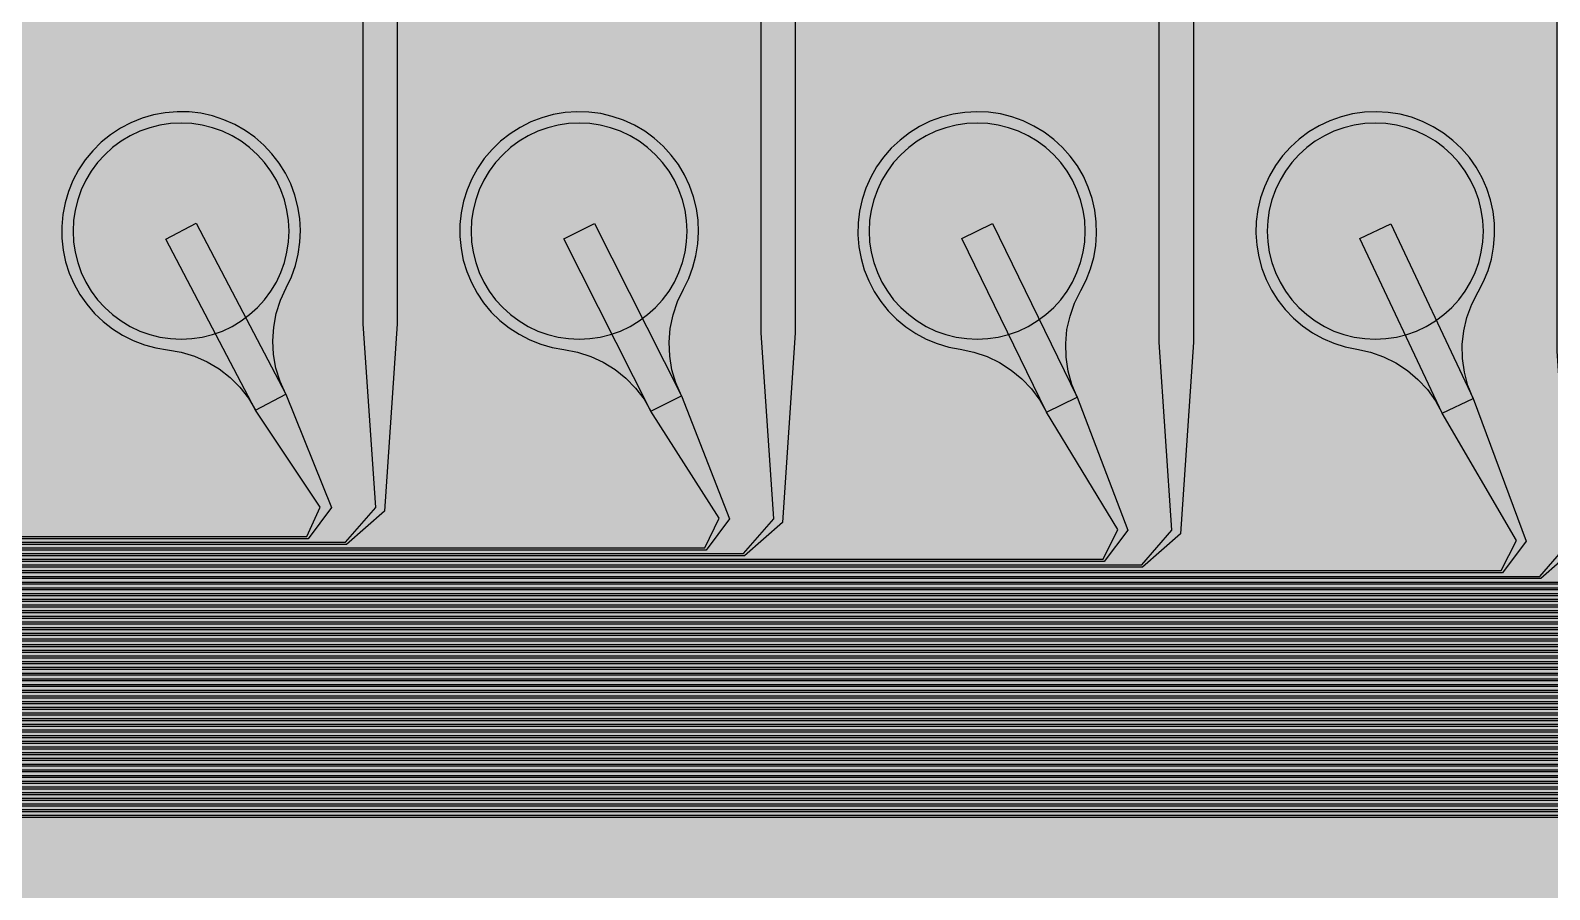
# Model space of a CAD drawing. Header units: metres. Extents: x -7240 to 10960, y -29667 to 1823.
# Drawn here: x 5865 to 7201, y -22471 to -21716 of the extents above; entities that cross this region are included whole.
import ezdxf

# ---------------------------------------------------------------- set-up
doc = ezdxf.new("R2010")
doc.units = ezdxf.units.M
for name, color, linetype in [('Metal1', 4, 'CONTINUOUS'), ('Polyimide', 7, 'CONTINUOUS'), ('Polyimide_Negative', 5, 'CONTINUOUS')]:
    doc.layers.add(name, color=color, linetype=linetype)

msp = doc.modelspace()

# ---------------------------------------------------------------- hatches: boundary and pattern name
at = {"layer": 'Polyimide'}
msp.add_hatch(color=7, dxfattribs=at).paths.add_polyline_path([(4088.5, -11806.9), (4098.7, -11851.2), (4115.6, -11893.5), (4138.6, -11932.7), (4167.4, -11968), (4201.1, -11998.5), (4239, -12023.6), (4280.3, -12042.7), (4349.2, -12073.7), (4413.2, -12113.8), (4471.3, -12162), (4522.3, -12217.7), (4565.4, -12279.7), (4599.7, -12346.9), (4624.7, -12418.2), (4639.9, -12492.2), (4645, -12567.5), (4639.9, -12642.8), (4624.7, -12716.8), (4599.7, -12788.1), (4565.4, -12855.3), (4522.3, -12917.3), (4471.3, -12973), (4413.2, -13021.2), (4349.2, -13061.3), (4280.3, -13092.3), (4239, -13111.4), (4201.1, -13136.5), (4167.4, -13167), (4138.6, -13202.3), (4115.6, -13241.5), (4098.7, -13283.8), (4088.5, -13328.1), (4085, -13373.5), (4085, -13567.5), (4099.4, -13861.6), (4142.6, -14152.8), (4214.2, -14438.4), (4313.4, -14715.5), (4439.2, -14981.7), (4590.6, -15234.2), (4766, -15470.7), (4963.7, -15688.8), (5181.8, -15886.5), (5418.3, -16061.9), (5670.8, -16213.3), (5936.9, -16339.1), (6214.1, -16438.3), (6499.7, -16509.9), (6790.9, -16553.1), (7085, -16567.5), (9960.4, -16567.5), (10038.8, -16571.4), (10116.4, -16582.9), (10192.6, -16601.9), (10266.5, -16628.4), (10337.5, -16662), (10404.8, -16702.3), (10467.9, -16749.1), (10526.1, -16801.8), (10578.8, -16860), (10625.6, -16923), (10665.9, -16990.4), (10699.5, -17061.4), (10725.9, -17135.3), (10745, -17211.4), (10756.5, -17289.1), (10760.4, -17367.5), (10760.4, -21957.3), (10721.6, -22012.9), (10686, -22070.6), (10653.6, -22130.1), (10624.5, -22191.4), (10598.9, -22254.2), (10576.8, -22318.2), (10558.3, -22383.5), (10543.4, -22449.6), (10532.2, -22516.5), (10524.7, -22583.8), (10521, -22651.5), (10521, -22719.3), (10524.7, -22787), (10532.2, -22854.4), (10543.4, -22921.2), (10558.3, -22987.4), (10576.8, -23052.6), (10598.9, -23116.7), (10624.5, -23179.5), (10653.6, -23240.7), (10686, -23300.3), (10721.6, -23357.9), (10760.4, -23413.5), (10760.4, -28667.5), (10756.5, -28745.9), (10745, -28823.6), (10725.9, -28899.7), (10699.5, -28973.6), (10665.9, -29044.6), (10625.6, -29112), (10578.8, -29175), (10526.1, -29233.2), (10467.9, -29285.9), (10404.8, -29332.7), (10337.5, -29373), (10266.5, -29406.6), (10192.6, -29433.1), (10116.4, -29452.1), (10038.8, -29463.6), (9960.4, -29467.5), (-6239.6, -29467.5), (-6318, -29463.6), (-6395.7, -29452.1), (-6471.9, -29433.1), (-6545.8, -29406.6), (-6616.7, -29373), (-6684.1, -29332.7), (-6747.1, -29285.9), (-6805.3, -29233.2), (-6858, -29175), (-6904.8, -29112), (-6945.2, -29044.6), (-6978.7, -28973.6), (-7005.2, -28899.7), (-7024.3, -28823.6), (-7035.8, -28745.9), (-7039.6, -28667.5), (-7039.6, -23426.3), (-6999.4, -23370.1), (-6962.3, -23311.6), (-6928.7, -23251.2), (-6898.5, -23189), (-6871.8, -23125.1), (-6848.8, -23059.9), (-6829.5, -22993.4), (-6814, -22926), (-6802.4, -22857.8), (-6794.6, -22789.1), (-6790.7, -22720), (-6790.7, -22650.8), (-6794.6, -22581.8), (-6802.4, -22513), (-6814, -22444.8), (-6829.5, -22377.4), (-6848.8, -22311), (-6871.8, -22245.7), (-6898.5, -22181.9), (-6928.7, -22119.7), (-6962.3, -22059.2), (-6999.4, -22000.8), (-7039.6, -21944.5), (-7039.6, -17367.5), (-7035.8, -17289.1), (-7024.3, -17211.4), (-7005.2, -17135.3), (-6978.7, -17061.4), (-6945.2, -16990.4), (-6904.8, -16923), (-6858, -16860), (-6805.3, -16801.8), (-6747.1, -16749.1), (-6684.1, -16702.3), (-6616.7, -16662), (-6545.8, -16628.4), (-6471.9, -16601.9), (-6395.7, -16582.9), (-6318, -16571.4), (-6239.6, -16567.5), (-3334, -16567.5), (-3039.9, -16553.1), (-2748.7, -16509.9), (-2463.1, -16438.3), (-2185.9, -16339.1), (-1919.8, -16213.3), (-1667.3, -16061.9), (-1430.8, -15886.5), (-1212.7, -15688.8), (-1015, -15470.7), (-839.6, -15234.2), (-688.2, -14981.7), (-562.4, -14715.5), (-463.2, -14438.4), (-391.6, -14152.8), (-348.4, -13861.6), (-334, -13567.5), (-334, -13373.5), (-337.5, -13328.1), (-347.7, -13283.8), (-364.6, -13241.5), (-387.6, -13202.3), (-416.4, -13167), (-450.1, -13136.5), (-488, -13111.4), (-529.3, -13092.3), (-529.3, -13092.3), (-598.2, -13061.3), (-662.2, -13021.2), (-720.3, -12973), (-771.3, -12917.3), (-814.4, -12855.3), (-848.7, -12788.1), (-873.7, -12716.8), (-888.9, -12642.8), (-894, -12567.5), (-888.9, -12492.2), (-873.7, -12418.2), (-848.7, -12346.9), (-814.4, -12279.7), (-771.3, -12217.7), (-720.3, -12162), (-662.2, -12113.8), (-598.2, -12073.7), (-529.3, -12042.7), (-488, -12023.6), (-450.1, -11998.5), (-416.4, -11968), (-387.6, -11932.7), (-364.6, -11893.5), (-347.7, -11851.2), (-337.5, -11806.9), (-334, -11761.5), (-334, -11074.3), (-337.5, -11028.9), (-347.7, -10984.6), (-364.6, -10942.4), (-387.6, -10903.1), (-416.4, -10867.8), (-450.1, -10837.3), (-488, -10812.2), (-529.3, -10793.2), (-529.3, -10793.2), (-598.2, -10762.1), (-662.2, -10722.1), (-720.3, -10673.8), (-771.3, -10618.1), (-814.4, -10556.1), (-848.7, -10488.9), (-873.7, -10417.6), (-888.9, -10343.7), (-894, -10268.3), (-888.9, -10193), (-873.7, -10119), (-848.7, -10047.8), (-814.4, -9980.5), (-771.3, -9918.5), (-720.3, -9862.9), (-662.2, -9814.6), (-598.2, -9774.6), (-529.3, -9743.5), (-488, -9724.5), (-450.1, -9699.4), (-416.4, -9668.8), (-387.6, -9633.5), (-364.6, -9594.3), (-347.7, -9552), (-337.5, -9507.7), (-334, -9462.4), (-334, -8775.1), (-337.5, -8729.8), (-347.7, -8685.5), (-364.6, -8643.2), (-387.6, -8604), (-416.4, -8568.7), (-450.1, -8538.1), (-488, -8513), (-529.3, -8494), (-529.3, -8494), (-598.2, -8462.9), (-662.2, -8422.9), (-720.3, -8374.6), (-771.3, -8319), (-814.4, -8257), (-848.7, -8189.7), (-873.7, -8118.5), (-888.9, -8044.5), (-894, -7969.2), (-888.9, -7893.8), (-873.7, -7819.9), (-848.7, -7748.6), (-814.4, -7681.4), (-771.3, -7619.4), (-720.3, -7563.7), (-662.2, -7515.4), (-598.2, -7475.4), (-529.3, -7444.3), (-529.3, -7444.3), (-488, -7425.3), (-450.1, -7400.2), (-416.4, -7369.7), (-387.6, -7334.4), (-364.6, -7295.1), (-347.7, -7252.9), (-337.5, -7208.6), (-334, -7163.2), (-334, -6476), (-337.5, -6430.6), (-347.7, -6386.3), (-364.6, -6344), (-387.6, -6304.8), (-416.4, -6269.5), (-450.1, -6239), (-488, -6213.9), (-529.3, -6194.8), (-529.3, -6194.8), (-598.2, -6163.8), (-662.2, -6123.7), (-720.3, -6075.5), (-771.3, -6019.8), (-814.4, -5957.8), (-848.7, -5890.6), (-873.7, -5819.3), (-888.9, -5745.3), (-894, -5670), (-888.9, -5594.7), (-873.7, -5520.7), (-848.7, -5449.4), (-814.4, -5382.2), (-771.3, -5320.2), (-720.3, -5264.5), (-662.2, -5216.3), (-598.2, -5176.2), (-529.3, -5145.2), (-529.3, -5145.2), (-488, -5126.1), (-450.1, -5101), (-416.4, -5070.5), (-387.6, -5035.2), (-364.6, -4996), (-347.7, -4953.7), (-337.5, -4909.4), (-334, -4864), (-334, 380), (-334, 1522.5), (-289, 1522.5), (-288.8, 1515.6), (-288.1, 1508.8), (-287, 1502), (-285.4, 1495.3), (-283.4, 1488.7), (-281, 1482.3), (-278.2, 1476.1), (-274.9, 1470), (-271.3, 1464.2), (-267.3, 1458.6), (-262.9, 1453.3), (-258.2, 1448.3), (-253.2, 1443.6), (-247.9, 1439.2), (-242.3, 1435.2), (-236.5, 1431.6), (-230.4, 1428.3), (-224.2, 1425.5), (-217.8, 1423.1), (-211.2, 1421.1), (-204.5, 1419.5), (-197.7, 1418.4), (-190.9, 1417.7), (-184, 1417.5), (-177.1, 1417.7), (-170.3, 1418.4), (-163.5, 1419.5), (-156.8, 1421.1), (-150.2, 1423.1), (-143.8, 1425.5), (-137.6, 1428.3), (-131.5, 1431.6), (-125.7, 1435.2), (-120.1, 1439.2), (-114.8, 1443.6), (-109.8, 1448.3), (-105.1, 1453.3), (-100.7, 1458.6), (-96.7, 1464.2), (-93.1, 1470), (-89.8, 1476.1), (-87, 1482.3), (-84.6, 1488.7), (-82.6, 1495.3), (-81, 1502), (-79.9, 1508.8), (-79.2, 1515.6), (-79, 1522.5), (1786, 1522.5), (3835, 1522.5), (3835.2, 1529), (3835.9, 1535.6), (3836.9, 1542), (3838.4, 1548.4), (3840.3, 1554.6), (3842.6, 1560.8), (3845.3, 1566.7), (3848.4, 1572.5), (3851.9, 1578.1), (3855.7, 1583.4), (3859.8, 1588.4), (3864.3, 1593.2), (3869.1, 1597.7), (3874.1, 1601.8), (3879.4, 1605.6), (3885, 1609.1), (3890.8, 1612.2), (3896.7, 1614.9), (3902.9, 1617.2), (3909.1, 1619.1), (3915.5, 1620.6), (3921.9, 1621.6), (3928.5, 1622.3), (3935, 1622.5), (3941.5, 1622.3), (3948.1, 1621.6), (3954.5, 1620.6), (3960.9, 1619.1), (3967.1, 1617.2), (3973.3, 1614.9), (3979.2, 1612.2), (3985, 1609.1), (3990.6, 1605.6), (3995.9, 1601.8), (4000.9, 1597.7), (4005.7, 1593.2), (4010.2, 1588.4), (4014.3, 1583.4), (4018.1, 1578.1), (4021.6, 1572.5), (4024.7, 1566.7), (4027.4, 1560.8), (4029.7, 1554.6), (4031.6, 1548.4), (4033.1, 1542), (4034.1, 1535.6), (4034.8, 1529), (4035, 1522.5), (4085, 1522.5), (4085, 380), (4085, 330), (4085, -4864), (4088.5, -4909.4), (4098.7, -4953.7), (4115.6, -4996), (4138.6, -5035.2), (4167.4, -5070.5), (4201.1, -5101), (4239, -5126.1), (4280.3, -5145.2), (4280.3, -5145.2), (4349.2, -5176.2), (4413.2, -5216.3), (4471.3, -5264.5), (4522.3, -5320.2), (4565.4, -5382.2), (4599.7, -5449.4), (4624.7, -5520.7), (4639.9, -5594.7), (4645, -5670), (4639.9, -5745.3), (4624.7, -5819.3), (4599.7, -5890.6), (4565.4, -5957.8), (4522.3, -6019.8), (4471.3, -6075.5), (4413.2, -6123.7), (4349.2, -6163.8), (4280.3, -6194.8), (4239, -6213.9), (4201.1, -6239), (4167.4, -6269.5), (4138.6, -6304.8), (4115.6, -6344), (4098.7, -6386.3), (4088.5, -6430.6), (4085, -6476), (4085, -11761.5), (4088.5, -11806.9)])

# ---------------------------------------------------------------- linework, layer by layer
at = {"layer": 'Metal1'}
for points in [[(2503.9, -18191.7), (2503.9, -22376.6), (2533.3, -22406), (9442.5, -22406), (9471.9, -22376.6), (9471.9, -20917.4), (9442.5, -20888), (9002.5, -20888), (8968.4, -20858.8), (8957.9, -20728), (8957.9, -20042.5), (8987.9, -20042.5), (8987.9, -20728), (8977.3, -20855.2), (9003.3, -20886), (9443.3, -20886), (9473.9, -20916.6), (9473.9, -22377.4), (9443.3, -22408), (2532.5, -22408), (2501.9, -22377.4), (2501.9, -18191.7)], [(2508.9, -18191.7), (2508.9, -22371.6), (2538.3, -22401), (9437.5, -22401), (9466.9, -22371.6), (9466.9, -20922.4), (9437.5, -20893), (8937.2, -20893), (8877.7, -20883.5), (8787.3, -20793.1), (8808.5, -20771.9), (8894.7, -20858.1), (8937.6, -20891), (9438.3, -20891), (9468.9, -20921.6), (9468.9, -22372.4), (9438.3, -22403), (2537.5, -22403), (2506.9, -22372.4), (2506.9, -18191.7)], [(2513.9, -18191.7), (2513.9, -22366.6), (2543.3, -22396), (9432.5, -22396), (9461.9, -22366.6), (9461.9, -20927.4), (9432.5, -20898), (8652.5, -20898), (8618.4, -20868.8), (8607.9, -20736), (8607.9, -20042.5), (8637.9, -20042.5), (8637.9, -20736), (8627.3, -20865.2), (8653.3, -20896), (9433.3, -20896), (9463.9, -20926.6), (9463.9, -22367.4), (9433.3, -22398), (2542.5, -22398), (2511.9, -22367.4), (2511.9, -18191.7)], [(2518.9, -18191.7), (2518.9, -22361.6), (2548.3, -22391), (9427.5, -22391), (9456.9, -22361.6), (9456.9, -20932.4), (9427.5, -20903), (8597.2, -20903), (8537.7, -20893.5), (8437.3, -20793.1), (8458.5, -20771.9), (8554.7, -20868.1), (8597.6, -20901), (9428.3, -20901), (9458.9, -20931.6), (9458.9, -22362.4), (9428.3, -22393), (2547.5, -22393), (2516.9, -22362.4), (2516.9, -18191.7)], [(2523.9, -18191.7), (2523.9, -22356.6), (2553.3, -22386), (9422.5, -22386), (9451.9, -22356.6), (9451.9, -20937.4), (9422.5, -20908), (8302.5, -20908), (8268.5, -20878.8), (8257.9, -20744), (8257.9, -20042.5), (8287.9, -20042.5), (8287.9, -20744), (8277.3, -20875.2), (8303.3, -20906), (9423.3, -20906), (9453.9, -20936.6), (9453.9, -22357.4), (9423.3, -22388), (2552.5, -22388), (2521.9, -22357.4), (2521.9, -18191.7)], [(2528.9, -18191.7), (2528.9, -22351.6), (2558.3, -22381), (9417.5, -22381), (9446.9, -22351.6), (9446.9, -20942.4), (9417.5, -20913), (8257.2, -20913), (8197.7, -20903.5), (8087.3, -20793.1), (8108.5, -20771.9), (8214.7, -20878.1), (8257.6, -20911), (9418.3, -20911), (9448.9, -20941.6), (9448.9, -22352.4), (9418.3, -22383), (2557.5, -22383), (2526.9, -22352.4), (2526.9, -18191.7)], [(2533.9, -18191.7), (2533.9, -22346.6), (2563.3, -22376), (9412.5, -22376), (9441.9, -22346.6), (9441.9, -20947.4), (9412.5, -20918), (7952.5, -20918), (7918.5, -20888.8), (7907.9, -20752), (7907.9, -20042.5), (7937.9, -20042.5), (7937.9, -20752), (7927.2, -20885.2), (7953.3, -20916), (9413.3, -20916), (9443.9, -20946.6), (9443.9, -22347.4), (9413.3, -22378), (2562.5, -22378), (2531.9, -22347.4), (2531.9, -18191.7)], [(2538.9, -18191.7), (2538.9, -22341.6), (2568.3, -22371), (9407.5, -22371), (9436.9, -22341.6), (9436.9, -20952.4), (9407.5, -20923), (7917.2, -20923), (7857.7, -20913.5), (7737.3, -20793.1), (7758.5, -20771.9), (7874.7, -20888.1), (7917.6, -20921), (9408.3, -20921), (9438.9, -20951.6), (9438.9, -22342.4), (9408.3, -22373), (2567.5, -22373), (2536.9, -22342.4), (2536.9, -18191.7)], [(2543.9, -18191.7), (2543.9, -22336.6), (2573.3, -22366), (9402.5, -22366), (9431.9, -22336.6), (9431.9, -20957.4), (9402.5, -20928), (7602.5, -20928), (7568.6, -20898.8), (7557.9, -20760), (7557.9, -20042.5), (7587.9, -20042.5), (7587.9, -20760), (7577.2, -20895.2), (7603.3, -20926), (9403.3, -20926), (9433.9, -20956.6), (9433.9, -22337.4), (9403.3, -22368), (2572.5, -22368), (2541.9, -22337.4), (2541.9, -18191.7)], [(2548.9, -18191.7), (2548.9, -22331.6), (2578.3, -22361), (9397.5, -22361), (9426.9, -22331.6), (9426.9, -20962.4), (9397.5, -20933), (7577.2, -20933), (7519, -20921.4), (7507.3, -20913.1), (7387.3, -20793.1), (7408.5, -20771.9), (7528.5, -20891.9), (7533.3, -20900.1), (7577.6, -20931), (9398.3, -20931), (9428.9, -20961.6), (9428.9, -22332.4), (9398.3, -22363), (2577.5, -22363), (2546.9, -22332.4), (2546.9, -18191.7)], [(2553.9, -18191.7), (2553.9, -22326.6), (2583.3, -22356), (9392.5, -22356), (9421.9, -22326.6), (9421.9, -20967.4), (9392.5, -20938), (7252.5, -20938), (7218.6, -20908.8), (7207.9, -20768), (7207.9, -20042.5), (7237.9, -20042.5), (7237.9, -20768), (7227.1, -20905.2), (7253.3, -20936), (9393.3, -20936), (9423.9, -20966.6), (9423.9, -22327.4), (9393.3, -22358), (2582.5, -22358), (2551.9, -22327.4), (2551.9, -18191.7)], [(2558.9, -18191.7), (2558.9, -22321.6), (2588.3, -22351), (9387.5, -22351), (9416.9, -22321.6), (9416.9, -20972.4), (9387.5, -20943), (7237.2, -20943), (7180.2, -20929.7), (7157.3, -20913.1), (7037.3, -20793.1), (7058.5, -20771.9), (7178.5, -20891.9), (7192.1, -20911.8), (7237.6, -20941), (9388.3, -20941), (9418.9, -20971.6), (9418.9, -22322.4), (9388.3, -22353), (2587.5, -22353), (2556.9, -22322.4), (2556.9, -18191.7)], [(2563.9, -18191.7), (2563.9, -22316.6), (2593.3, -22346), (9382.5, -22346), (9411.9, -22316.6), (9411.9, -20977.4), (9382.5, -20948), (6902.5, -20948), (6868.6, -20918.8), (6857.9, -20776), (6857.9, -20042.5), (6887.9, -20042.5), (6887.9, -20776), (6877.1, -20915.2), (6903.3, -20946), (9383.3, -20946), (9413.9, -20976.6), (9413.9, -22317.4), (9383.3, -22348), (2592.5, -22348), (2561.9, -22317.4), (2561.9, -18191.7)], [(2568.9, -18191.7), (2568.9, -22311.6), (2598.3, -22341), (9377.5, -22341), (9406.9, -22311.6), (9406.9, -20982.4), (9377.5, -20953), (6897.2, -20953), (6841, -20938.5), (6807.3, -20913.1), (6687.3, -20793.1), (6708.5, -20771.9), (6828.5, -20891.9), (6851.3, -20923), (6897.6, -20951), (9378.3, -20951), (9408.9, -20981.6), (9408.9, -22312.4), (9378.3, -22343), (2597.5, -22343), (2566.9, -22312.4), (2566.9, -18191.7)], [(2573.9, -18191.7), (2573.9, -22306.6), (2603.3, -22336), (9372.5, -22336), (9401.9, -22306.6), (9401.9, -20987.4), (9372.5, -20958), (6552.5, -20958), (6518.7, -20928.7), (6507.9, -20784), (6507.9, -20042.5), (6537.9, -20042.5), (6537.9, -20784), (6527.1, -20925.3), (6553.3, -20956), (9373.3, -20956), (9403.9, -20986.6), (9403.9, -22307.4), (9373.3, -22338), (2602.5, -22338), (2571.9, -22307.4), (2571.9, -18191.7)], [(2578.9, -18191.7), (2578.9, -22301.6), (2608.3, -22331), (9367.5, -22331), (9396.9, -22301.6), (9396.9, -20992.4), (9367.5, -20963), (6518.9, -20963), (6464, -20946.5), (6441, -20925.2), (6336.1, -20791.8), (6359.7, -20773.2), (6464.6, -20906.6), (6477.1, -20930.3), (6519.3, -20961), (9368.3, -20961), (9398.9, -20991.6), (9398.9, -22302.4), (9368.3, -22333), (2607.5, -22333), (2576.9, -22302.4), (2576.9, -18191.7)], [(2583.9, -18191.7), (2583.9, -22296.6), (2613.3, -22326), (9362.5, -22326), (9391.9, -22296.6), (9391.9, -20997.4), (9362.5, -20968), (6202.5, -20968), (6168.7, -20938.7), (6157.9, -20792), (6157.9, -20042.5), (6187.9, -20042.5), (6187.9, -20792), (6177, -20935.3), (6203.3, -20966), (9363.3, -20966), (9393.9, -20996.6), (9393.9, -22297.4), (9363.3, -22328), (2612.5, -22328), (2581.9, -22297.4), (2581.9, -18191.7)], [(2588.9, -18191.7), (2588.9, -22291.6), (2618.3, -22321), (9357.5, -22321), (9386.9, -22291.6), (9386.9, -21002.4), (9357.5, -20973), (6168.9, -20973), (6115, -20955.3), (6087.3, -20927.5), (5985.8, -20791.5), (6009.9, -20773.5), (6111.3, -20909.6), (6127.3, -20940.6), (6169.3, -20971), (9358.3, -20971), (9388.9, -21001.6), (9388.9, -22292.4), (9358.3, -22323), (2617.5, -22323), (2586.9, -22292.4), (2586.9, -18191.7)], [(2593.9, -18191.7), (2593.9, -22286.6), (2623.3, -22316), (9352.5, -22316), (9381.9, -22286.6), (9381.9, -21007.4), (9352.5, -20978), (5852.5, -20978), (5818.7, -20948.7), (5807.9, -20800), (5807.9, -20042.5), (5837.9, -20042.5), (5837.9, -20800), (5827, -20945.3), (5853.3, -20976), (9353.3, -20976), (9383.9, -21006.6), (9383.9, -22287.4), (9353.3, -22318), (2622.5, -22318), (2591.9, -22287.4), (2591.9, -18191.7)], [(2598.9, -18191.7), (2598.9, -22281.6), (2628.3, -22311), (9347.5, -22311), (9376.9, -22281.6), (9376.9, -21012.4), (9347.5, -20983), (5818.8, -20983), (5765.9, -20964.2), (5733.7, -20929.7), (5635.6, -20791.2), (5660.1, -20773.8), (5758.2, -20912.4), (5777.6, -20950.8), (5819.3, -20981), (9348.3, -20981), (9378.9, -21011.6), (9378.9, -22282.4), (9348.3, -22313), (2627.5, -22313), (2596.9, -22282.4), (2596.9, -18191.7)], [(2603.9, -18191.7), (2603.9, -22276.6), (2633.3, -22306), (9342.5, -22306), (9371.9, -22276.6), (9371.9, -21017.4), (9342.5, -20988), (5502.5, -20988), (5468.8, -20958.7), (5457.9, -20808), (5457.9, -20042.5), (5487.9, -20042.5), (5487.9, -20808), (5477, -20955.3), (5503.3, -20986), (9343.3, -20986), (9373.9, -21016.6), (9373.9, -22277.4), (9343.3, -22308), (2632.5, -22308), (2601.9, -22277.4), (2601.9, -18191.7)], [(2608.9, -18191.7), (2608.9, -22271.6), (2638.3, -22301), (9337.5, -22301), (9366.9, -22271.6), (9366.9, -21022.4), (9337.5, -20993), (5468.8, -20993), (5416.8, -20973.3), (5380.3, -20931.6), (5285.4, -20790.9), (5310.3, -20774.1), (5405.2, -20914.8), (5427.8, -20961), (5469.3, -20991), (9338.3, -20991), (9368.9, -21021.6), (9368.9, -22272.4), (9338.3, -22303), (2637.5, -22303), (2606.9, -22272.4), (2606.9, -18191.7)], [(2613.9, -18191.7), (2613.9, -22266.6), (2643.3, -22296), (9332.5, -22296), (9361.9, -22266.6), (9361.9, -21027.4), (9332.5, -20998), (5152.5, -20998), (5118.8, -20968.7), (5107.9, -20816), (5107.9, -20042.5), (5137.9, -20042.5), (5137.9, -20816), (5126.9, -20965.3), (5153.3, -20996), (9333.3, -20996), (9363.9, -21026.6), (9363.9, -22267.4), (9333.3, -22298), (2642.5, -22298), (2611.9, -22267.4), (2611.9, -18191.7)], [(2618.9, -18191.7), (2618.9, -22261.6), (2648.3, -22291), (9327.5, -22291), (9356.9, -22261.6), (9356.9, -21032.4), (9327.5, -21003), (5118.8, -21003), (5067.6, -20982.4), (5027.1, -20933.3), (4935.3, -20790.6), (4960.5, -20774.4), (5052.3, -20917.1), (5078.1, -20971.1), (5119.3, -21001), (9328.3, -21001), (9358.9, -21031.6), (9358.9, -22262.4), (9328.3, -22293), (2647.5, -22293), (2616.9, -22262.4), (2616.9, -18191.7)], [(2623.9, -18191.7), (2623.9, -22256.6), (2653.3, -22286), (9322.5, -22286), (9351.9, -22256.6), (9351.9, -21037.4), (9322.5, -21008), (4802.5, -21008), (4768.8, -20978.7), (4757.9, -20824), (4757.9, -20042.5), (4787.9, -20042.5), (4787.9, -20824), (4776.9, -20975.3), (4803.3, -21006), (9323.3, -21006), (9353.9, -21036.6), (9353.9, -22257.4), (9323.3, -22288), (2652.5, -22288), (2621.9, -22257.4), (2621.9, -18191.7)], [(2628.9, -18191.7), (2628.9, -22251.6), (2658.3, -22281), (9317.5, -22281), (9346.9, -22251.6), (9346.9, -21042.4), (9317.5, -21013), (4768.8, -21013), (4718.4, -20991.7), (4674, -20934.9), (4585.1, -20790.4), (4610.7, -20774.6), (4699.6, -20919.2), (4728.4, -20981.2), (4769.3, -21011), (9318.3, -21011), (9348.9, -21041.6), (9348.9, -22252.4), (9318.3, -22283), (2657.5, -22283), (2626.9, -22252.4), (2626.9, -18191.7)], [(2633.9, -18191.7), (2633.9, -22246.6), (2663.3, -22276), (9312.5, -22276), (9341.9, -22246.6), (9341.9, -21047.4), (9312.5, -21018), (4452.5, -21018), (4418.9, -20988.7), (4407.9, -20832), (4407.9, -20042.5), (4437.9, -20042.5), (4437.9, -20832), (4426.9, -20985.3), (4453.3, -21016), (9313.3, -21016), (9343.9, -21046.6), (9343.9, -22247.4), (9313.3, -22278), (2662.5, -22278), (2631.9, -22247.4), (2631.9, -18191.7)], [(2638.9, -18191.7), (2638.9, -22241.6), (2668.3, -22271), (9307.5, -22271), (9336.9, -22241.6), (9336.9, -21052.4), (9307.5, -21023), (4418.8, -21023), (4369.1, -21001), (4321.1, -20936.3), (4235, -20790.1), (4260.8, -20774.9), (4347, -20921.1), (4378.6, -20991.3), (4419.4, -21021), (9308.3, -21021), (9338.9, -21051.6), (9338.9, -22242.4), (9308.3, -22273), (2667.5, -22273), (2636.9, -22242.4), (2636.9, -18191.7)], [(2643.9, -18191.7), (2643.9, -22236.6), (2673.3, -22266), (9302.5, -22266), (9331.9, -22236.6), (9331.9, -21057.4), (9302.5, -21028), (4102.5, -21028), (4068.9, -20998.6), (4057.9, -20840), (4057.9, -20042.5), (4087.9, -20042.5), (4087.9, -20840), (4076.9, -20995.4), (4103.3, -21026), (9303.3, -21026), (9333.9, -21056.6), (9333.9, -22237.4), (9303.3, -22268), (2672.5, -22268), (2641.9, -22237.4), (2641.9, -18191.7)], [(2648.9, -18191.7), (2648.9, -22231.6), (2678.3, -22261), (9297.5, -22261), (9326.9, -22231.6), (9326.9, -21062.4), (9297.5, -21033), (4068.8, -21033), (4019.7, -21010.4), (3968.4, -20937.6), (3884.8, -20789.9), (3910.9, -20775.1), (3994.5, -20922.8), (4028.9, -21001.4), (4069.4, -21031), (9298.3, -21031), (9328.9, -21061.6), (9328.9, -22232.4), (9298.3, -22263), (2677.5, -22263), (2646.9, -22232.4), (2646.9, -18191.7)], [(2653.9, -18191.7), (2653.9, -22226.6), (2683.3, -22256), (9292.5, -22256), (9321.9, -22226.6), (9321.9, -21067.4), (9292.5, -21038), (3752.5, -21038), (3718.9, -21008.6), (3707.9, -20848), (3707.9, -20042.5), (3737.9, -20042.5), (3737.9, -20848), (3726.8, -21005.4), (3753.3, -21036), (9293.3, -21036), (9323.9, -21066.6), (9323.9, -22227.4), (9293.3, -22258), (2682.5, -22258), (2651.9, -22227.4), (2651.9, -18191.7)], [(2658.9, -18191.7), (2658.9, -22221.6), (2688.3, -22251), (9287.5, -22251), (9316.9, -22221.6), (9316.9, -21072.4), (9287.5, -21043), (3718.8, -21043), (3670.3, -21019.9), (3615.8, -20938.7), (3534.7, -20789.7), (3561.1, -20775.3), (3642.2, -20924.4), (3679.2, -21011.4), (3719.4, -21041), (9288.3, -21041), (9318.9, -21071.6), (9318.9, -22222.4), (9288.3, -22253), (2687.5, -22253), (2656.9, -22222.4), (2656.9, -18191.7)], [(2663.9, -18191.7), (2663.9, -22216.6), (2693.3, -22246), (8942.5, -22246), (8969.2, -22215.5), (8957.9, -22038), (8957.9, -21152.5), (8987.9, -21152.5), (8987.9, -22038), (8976.6, -22218.5), (8943.3, -22248), (2692.5, -22248), (2661.9, -22217.4), (2661.9, -18191.7)], [(2668.9, -18191.7), (2668.9, -22211.6), (2698.3, -22241), (8908.6, -22241), (8923.9, -22213.8), (8855.2, -22074.5), (8784, -21898.1), (8811.8, -21886.9), (8883.1, -22063.3), (8931.8, -22214.6), (8909.6, -22243), (2697.5, -22243), (2666.9, -22212.4), (2666.9, -18191.7)], [(2673.9, -18191.7), (2673.9, -22206.6), (2703.3, -22236), (8592.5, -22236), (8619.2, -22205.5), (8607.9, -22030), (8607.9, -21152.5), (8637.9, -21152.5), (8637.9, -22030), (8626.6, -22208.5), (8593.3, -22238), (2702.5, -22238), (2671.9, -22207.4), (2671.9, -18191.7)], [(2678.9, -18191.7), (2678.9, -22201.6), (2708.3, -22231), (8558.6, -22231), (8573.6, -22203.9), (8505.3, -22069.5), (8434, -21898.3), (8461.7, -21886.7), (8533, -22058), (8581.5, -22204.7), (8559.6, -22233), (2707.5, -22233), (2676.9, -22202.4), (2676.9, -18191.7)], [(2683.9, -18191.7), (2683.9, -22196.6), (2713.3, -22226), (8242.5, -22226), (8269.1, -22195.5), (8257.9, -22022), (8257.9, -21152.5), (8287.9, -21152.5), (8287.9, -22022), (8276.6, -22198.5), (8243.3, -22228), (2712.5, -22228), (2681.9, -22197.4), (2681.9, -18191.7)], [(2688.9, -18191.7), (2688.9, -22191.6), (2718.3, -22221), (8208.5, -22221), (8223.2, -22194.1), (8155.3, -22064.6), (8084.1, -21898.4), (8111.7, -21886.6), (8182.9, -22052.7), (8231.3, -22194.8), (8209.6, -22223), (2717.5, -22223), (2686.9, -22192.4), (2686.9, -18191.7)], [(2693.9, -18191.7), (2693.9, -22186.6), (2723.3, -22216), (7892.5, -22216), (7919.1, -22185.4), (7907.9, -22014), (7907.9, -21152.5), (7937.9, -21152.5), (7937.9, -22014), (7926.6, -22188.6), (7893.3, -22218), (2722.5, -22218), (2691.9, -22187.4), (2691.9, -18191.7)], [(2698.9, -18191.7), (2698.9, -22181.6), (2728.3, -22211), (7858.5, -22211), (7872.9, -22184.2), (7805.3, -22059.6), (7734.2, -21898.6), (7761.6, -21886.4), (7832.8, -22047.4), (7881, -22184.9), (7859.6, -22213), (2727.5, -22213), (2696.9, -22182.4), (2696.9, -18191.7)], [(2703.9, -18191.7), (2703.9, -22176.6), (2733.3, -22206), (7542.5, -22206), (7569.1, -22175.4), (7557.9, -22006), (7557.9, -21152.5), (7587.9, -21152.5), (7587.9, -22006), (7576.7, -22178.6), (7543.3, -22208), (2732.5, -22208), (2701.9, -22177.4), (2701.9, -18191.7)], [(2708.9, -18191.7), (2708.9, -22171.6), (2738.3, -22201), (7508.5, -22201), (7522.5, -22174.4), (7455.3, -22054.6), (7384.2, -21898.7), (7411.5, -21886.3), (7482.6, -22042.1), (7530.8, -22175), (7509.6, -22203), (2737.5, -22203), (2706.9, -22172.4), (2706.9, -18191.7)], [(2713.9, -18191.7), (2713.9, -22166.6), (2743.3, -22196), (7192.5, -22196), (7219.1, -22165.4), (7207.9, -21998), (7207.9, -21152.5), (7237.9, -21152.5), (7237.9, -21998), (7226.7, -22168.6), (7193.3, -22198), (2742.5, -22198), (2711.9, -22167.4), (2711.9, -18191.7)], [(2718.9, -18191.7), (2718.9, -22161.6), (2748.3, -22191), (7158.5, -22191), (7172, -22164.6), (7106.7, -22052.4), (7034.3, -21898.9), (7061.4, -21886.1), (7133.8, -22039.6), (7180.6, -22165.1), (7159.6, -22193), (2747.5, -22193), (2716.9, -22162.4), (2716.9, -18191.7)], [(2723.9, -18191.7), (2723.9, -22156.6), (2753.3, -22186), (6842.5, -22186), (6869, -22155.4), (6857.9, -21990), (6857.9, -21152.5), (6887.9, -21152.5), (6887.9, -21990), (6876.7, -22158.6), (6843.3, -22188), (2752.5, -22188), (2721.9, -22157.4), (2721.9, -18191.7)], [(2728.9, -18191.7), (2728.9, -22151.6), (2758.3, -22181), (6808.5, -22181), (6821.5, -22154.8), (6758.8, -22051.6), (6684.4, -21899.1), (6711.4, -21885.9), (6785.8, -22038.5), (6830.4, -22155.3), (6809.6, -22183), (2757.5, -22183), (2726.9, -22152.4), (2726.9, -18191.7)], [(2733.9, -18191.7), (2733.9, -22146.6), (2763.3, -22176), (6492.5, -22176), (6519, -22145.4), (6507.9, -21982), (6507.9, -21152.5), (6537.9, -21152.5), (6537.9, -21982), (6526.7, -22148.6), (6493.3, -22178), (2762.5, -22178), (2731.9, -22147.4), (2731.9, -18191.7)], [(2738.9, -18191.7), (2738.9, -22141.6), (2768.3, -22171), (6458.5, -22171), (6470.9, -22145), (6411, -22050.7), (6334.5, -21899.3), (6361.3, -21885.7), (6437.8, -22037.2), (6480.2, -22145.4), (6459.6, -22173), (2767.5, -22173), (2736.9, -22142.4), (2736.9, -18191.7)], [(2743.9, -18191.7), (2743.9, -22136.6), (2773.3, -22166), (6142.5, -22166), (6169, -22135.4), (6157.9, -21974), (6157.9, -21152.5), (6187.9, -21152.5), (6187.9, -21974), (6176.8, -22138.6), (6143.3, -22168), (2772.5, -22168), (2741.9, -22137.4), (2741.9, -18191.7)], [(2748.9, -18191.7), (2748.9, -22131.6), (2778.3, -22161), (6108.5, -22161), (6120.3, -22135.3), (6063.4, -22049.8), (5984.6, -21899.5), (6011.2, -21885.5), (6089.9, -22035.9), (6130, -22135.6), (6109.7, -22163), (2777.5, -22163), (2746.9, -22132.4), (2746.9, -18191.7)]]:
    msp.add_lwpolyline(points, dxfattribs=at)
for points in [[(6089.9, -22035.9), (6084.9, -22024.7), (6081.3, -22013.1), (6079.2, -22001.1), (6078.5, -21988.9), (6079.3, -21976.8), (6081.6, -21964.8), (6085.3, -21953.2), (6090.4, -21942.2), (6094.9, -21932.7), (6098.4, -21922.8), (6100.9, -21912.6), (6102.4, -21902.3), (6102.9, -21891.8), (6102.3, -21881.3), (6100.6, -21871), (6098, -21860.9), (6094.3, -21851), (6089.7, -21841.6), (6084.2, -21832.7), (6077.8, -21824.4), (6070.6, -21816.8), (6062.7, -21809.9), (6054.2, -21803.9), (6045, -21798.7), (6035.5, -21794.5), (6025.5, -21791.2), (6015.3, -21788.9), (6004.9, -21787.7), (5994.4, -21787.6), (5983.9, -21788.4), (5973.6, -21790.3), (5963.6, -21793.3), (5953.8, -21797.2), (5944.6, -21802), (5935.8, -21807.8), (5927.7, -21814.4), (5920.2, -21821.8), (5913.6, -21829.9), (5907.8, -21838.6), (5902.8, -21847.9), (5898.9, -21857.6), (5895.9, -21867.6), (5893.9, -21877.9), (5893, -21888.3), (5893.1, -21898.8), (5894.2, -21909.2), (5896.4, -21919.5), (5899.6, -21929.4), (5903.8, -21939.1), (5908.9, -21948.2), (5914.9, -21956.8), (5921.7, -21964.8), (5929.3, -21972), (5937.5, -21978.4), (5946.4, -21984), (5955.8, -21988.7), (5965.6, -21992.4), (5975.7, -21995.1), (5986, -21996.8), (5998, -21998.9), (6009.7, -22002.5), (6020.8, -22007.4), (6031.3, -22013.7), (6040.9, -22021.2), (6049.5, -22029.8), (6057.1, -22039.4), (6063.4, -22049.8), (6089.9, -22035.9)], [(6437.8, -22037.2), (6433, -22026), (6429.5, -22014.3), (6427.6, -22002.3), (6427.1, -21990.1), (6428, -21978), (6430.5, -21966.1), (6434.4, -21954.5), (6439.6, -21943.5), (6444.3, -21934.1), (6447.9, -21924.3), (6450.6, -21914.2), (6452.3, -21903.8), (6452.9, -21893.4), (6452.4, -21882.9), (6451, -21872.5), (6448.5, -21862.3), (6444.9, -21852.5), (6440.5, -21843), (6435.1, -21834), (6428.8, -21825.6), (6421.7, -21817.9), (6413.9, -21810.9), (6405.5, -21804.7), (6396.4, -21799.4), (6386.9, -21795), (6377, -21791.6), (6366.8, -21789.2), (6356.4, -21787.8), (6345.9, -21787.5), (6335.5, -21788.2), (6325.1, -21790), (6315, -21792.8), (6305.3, -21796.5), (6295.9, -21801.3), (6287.1, -21806.9), (6278.8, -21813.4), (6271.3, -21820.7), (6264.5, -21828.6), (6258.6, -21837.3), (6253.5, -21846.5), (6249.4, -21856.1), (6246.3, -21866.1), (6244.1, -21876.3), (6243, -21886.8), (6243, -21897.2), (6244, -21907.7), (6246, -21918), (6249.1, -21928), (6253.1, -21937.7), (6258.1, -21946.9), (6263.9, -21955.6), (6270.6, -21963.6), (6278.1, -21971), (6286.3, -21977.5), (6295.1, -21983.2), (6304.4, -21988.1), (6314.1, -21991.9), (6324.2, -21994.8), (6334.5, -21996.6), (6346.5, -21998.9), (6358.1, -22002.7), (6369.1, -22007.8), (6379.5, -22014.2), (6389, -22021.8), (6397.5, -22030.5), (6404.9, -22040.2), (6411, -22050.7), (6437.8, -22037.2)], [(6785.8, -22038.5), (6781.1, -22027.2), (6777.8, -22015.5), (6776, -22003.4), (6775.7, -21991.2), (6776.8, -21979.1), (6779.5, -21967.2), (6783.5, -21955.7), (6788.9, -21944.8), (6793.7, -21935.5), (6797.5, -21925.7), (6800.3, -21915.6), (6802.1, -21905.3), (6802.8, -21894.8), (6802.6, -21884.4), (6801.2, -21874), (6798.9, -21863.8), (6795.5, -21853.8), (6791.2, -21844.3), (6785.9, -21835.2), (6779.7, -21826.7), (6772.8, -21818.9), (6765.1, -21811.8), (6756.7, -21805.5), (6747.7, -21800.1), (6738.3, -21795.6), (6728.4, -21792), (6718.2, -21789.5), (6707.9, -21788), (6697.4, -21787.5), (6686.9, -21788.1), (6676.6, -21789.7), (6666.4, -21792.3), (6656.6, -21795.9), (6647.2, -21800.5), (6638.3, -21806.1), (6630, -21812.4), (6622.3, -21819.6), (6615.4, -21827.5), (6609.4, -21836), (6604.2, -21845.1), (6599.9, -21854.7), (6596.6, -21864.7), (6594.4, -21874.9), (6593.1, -21885.3), (6592.9, -21895.8), (6593.8, -21906.2), (6595.7, -21916.5), (6598.6, -21926.6), (6602.5, -21936.3), (6607.3, -21945.6), (6613.1, -21954.4), (6619.6, -21962.5), (6627, -21970), (6635.1, -21976.7), (6643.8, -21982.5), (6653, -21987.4), (6662.7, -21991.4), (6672.8, -21994.5), (6683, -21996.4), (6695, -21998.9), (6706.5, -22002.8), (6717.5, -22008), (6727.8, -22014.6), (6737.2, -22022.4), (6745.6, -22031.2), (6752.8, -22041), (6758.8, -22051.6), (6785.8, -22038.5)], [(7133.8, -22039.6), (7129.3, -22028.3), (7126.2, -22016.5), (7124.5, -22004.4), (7124.4, -21992.3), (7125.7, -21980.1), (7128.5, -21968.3), (7132.7, -21956.8), (7138.2, -21946), (7143.1, -21936.7), (7147, -21927), (7150, -21917), (7151.9, -21906.7), (7152.8, -21896.2), (7152.7, -21885.7), (7151.5, -21875.3), (7149.2, -21865.1), (7146, -21855.1), (7141.8, -21845.5), (7136.6, -21836.4), (7130.6, -21827.8), (7123.7, -21819.9), (7116.1, -21812.7), (7107.8, -21806.3), (7098.9, -21800.8), (7089.5, -21796.1), (7079.7, -21792.4), (7069.6, -21789.8), (7059.3, -21788.1), (7048.8, -21787.5), (7038.3, -21787.9), (7027.9, -21789.4), (7017.8, -21791.9), (7007.9, -21795.4), (6998.4, -21799.9), (6989.4, -21805.3), (6981, -21811.5), (6973.3, -21818.6), (6966.3, -21826.4), (6960.1, -21834.9), (6954.8, -21843.9), (6950.4, -21853.4), (6947, -21863.3), (6944.6, -21873.5), (6943.2, -21883.9), (6942.9, -21894.4), (6943.6, -21904.8), (6945.4, -21915.2), (6948.1, -21925.3), (6951.9, -21935.1), (6956.6, -21944.4), (6962.2, -21953.3), (6968.7, -21961.5), (6976, -21969), (6984, -21975.8), (6992.6, -21981.8), (7001.8, -21986.8), (7011.4, -21991), (7021.4, -21994.1), (7031.7, -21996.2), (7043.6, -21998.9), (7055.1, -22002.9), (7066, -22008.3), (7076.2, -22015), (7085.4, -22022.9), (7093.7, -22031.8), (7100.8, -22041.7), (7106.7, -22052.4), (7133.8, -22039.6)]]:
    msp.add_lwpolyline(points, close=True, dxfattribs=at)
at = {"layer": 'Polyimide_Negative'}
for points in [[(6092.9, -21892.5), (6092.4, -21883.2), (6091, -21874), (6088.8, -21864.9), (6085.6, -21856.1), (6081.7, -21847.7), (6076.9, -21839.7), (6071.3, -21832.2), (6065.1, -21825.3), (6058.1, -21819.1), (6050.7, -21813.5), (6042.7, -21808.7), (6034.2, -21804.7), (6025.5, -21801.6), (6016.4, -21799.3), (6007.2, -21798), (5997.9, -21797.5), (5988.6, -21798), (5979.3, -21799.3), (5970.3, -21801.6), (5961.5, -21804.7), (5953.1, -21808.7), (5945.1, -21813.5), (5937.6, -21819.1), (5930.7, -21825.3), (5924.4, -21832.2), (5918.9, -21839.7), (5914.1, -21847.7), (5910.1, -21856.1), (5907, -21864.9), (5904.7, -21874), (5903.3, -21883.2), (5902.9, -21892.5), (5903.3, -21901.8), (5904.7, -21911), (5907, -21920.1), (5910.1, -21928.9), (5914.1, -21937.3), (5918.9, -21945.3), (5924.4, -21952.8), (5930.7, -21959.7), (5937.6, -21965.9), (5945.1, -21971.5), (5953.1, -21976.3), (5961.5, -21980.3), (5970.3, -21983.4), (5979.3, -21985.7), (5988.6, -21987), (5997.9, -21987.5), (6007.2, -21987), (6016.4, -21985.7), (6025.5, -21983.4), (6034.2, -21980.3), (6042.7, -21976.3), (6050.7, -21971.5), (6058.1, -21965.9), (6065.1, -21959.7), (6071.3, -21952.8), (6076.9, -21945.3), (6081.7, -21937.3), (6085.6, -21928.9), (6088.8, -21920.1), (6091, -21911), (6092.4, -21901.8), (6092.9, -21892.5)], [(6442.9, -21892.5), (6442.4, -21883.2), (6441, -21874), (6438.8, -21864.9), (6435.6, -21856.1), (6431.7, -21847.7), (6426.9, -21839.7), (6421.3, -21832.2), (6415.1, -21825.3), (6408.1, -21819.1), (6400.7, -21813.5), (6392.7, -21808.7), (6384.2, -21804.7), (6375.5, -21801.6), (6366.4, -21799.3), (6357.2, -21798), (6347.9, -21797.5), (6338.6, -21798), (6329.3, -21799.3), (6320.3, -21801.6), (6311.5, -21804.7), (6303.1, -21808.7), (6295.1, -21813.5), (6287.6, -21819.1), (6280.7, -21825.3), (6274.4, -21832.2), (6268.9, -21839.7), (6264.1, -21847.7), (6260.1, -21856.1), (6257, -21864.9), (6254.7, -21874), (6253.3, -21883.2), (6252.9, -21892.5), (6253.3, -21901.8), (6254.7, -21911), (6257, -21920.1), (6260.1, -21928.9), (6264.1, -21937.3), (6268.9, -21945.3), (6274.4, -21952.8), (6280.7, -21959.7), (6287.6, -21965.9), (6295.1, -21971.5), (6303.1, -21976.3), (6311.5, -21980.3), (6320.3, -21983.4), (6329.3, -21985.7), (6338.6, -21987), (6347.9, -21987.5), (6357.2, -21987), (6366.4, -21985.7), (6375.5, -21983.4), (6384.2, -21980.3), (6392.7, -21976.3), (6400.7, -21971.5), (6408.1, -21965.9), (6415.1, -21959.7), (6421.3, -21952.8), (6426.9, -21945.3), (6431.7, -21937.3), (6435.6, -21928.9), (6438.8, -21920.1), (6441, -21911), (6442.4, -21901.8), (6442.9, -21892.5)], [(6792.9, -21892.5), (6792.4, -21883.2), (6791, -21874), (6788.8, -21864.9), (6785.6, -21856.1), (6781.7, -21847.7), (6776.9, -21839.7), (6771.3, -21832.2), (6765.1, -21825.3), (6758.1, -21819.1), (6750.7, -21813.5), (6742.7, -21808.7), (6734.2, -21804.7), (6725.5, -21801.6), (6716.4, -21799.3), (6707.2, -21798), (6697.9, -21797.5), (6688.6, -21798), (6679.3, -21799.3), (6670.3, -21801.6), (6661.5, -21804.7), (6653.1, -21808.7), (6645.1, -21813.5), (6637.6, -21819.1), (6630.7, -21825.3), (6624.4, -21832.2), (6618.9, -21839.7), (6614.1, -21847.7), (6610.1, -21856.1), (6607, -21864.9), (6604.7, -21874), (6603.3, -21883.2), (6602.9, -21892.5), (6603.3, -21901.8), (6604.7, -21911), (6607, -21920.1), (6610.1, -21928.9), (6614.1, -21937.3), (6618.9, -21945.3), (6624.4, -21952.8), (6630.7, -21959.7), (6637.6, -21965.9), (6645.1, -21971.5), (6653.1, -21976.3), (6661.5, -21980.3), (6670.3, -21983.4), (6679.3, -21985.7), (6688.6, -21987), (6697.9, -21987.5), (6707.2, -21987), (6716.4, -21985.7), (6725.5, -21983.4), (6734.2, -21980.3), (6742.7, -21976.3), (6750.7, -21971.5), (6758.1, -21965.9), (6765.1, -21959.7), (6771.3, -21952.8), (6776.9, -21945.3), (6781.7, -21937.3), (6785.6, -21928.9), (6788.8, -21920.1), (6791, -21911), (6792.4, -21901.8), (6792.9, -21892.5)], [(7142.9, -21892.5), (7142.4, -21883.2), (7141, -21874), (7138.8, -21864.9), (7135.6, -21856.1), (7131.7, -21847.7), (7126.9, -21839.7), (7121.3, -21832.2), (7115.1, -21825.3), (7108.1, -21819.1), (7100.7, -21813.5), (7092.7, -21808.7), (7084.2, -21804.7), (7075.5, -21801.6), (7066.4, -21799.3), (7057.2, -21798), (7047.9, -21797.5), (7038.6, -21798), (7029.3, -21799.3), (7020.3, -21801.6), (7011.5, -21804.7), (7003.1, -21808.7), (6995.1, -21813.5), (6987.6, -21819.1), (6980.7, -21825.3), (6974.4, -21832.2), (6968.9, -21839.7), (6964.1, -21847.7), (6960.1, -21856.1), (6957, -21864.9), (6954.7, -21874), (6953.3, -21883.2), (6952.9, -21892.5), (6953.3, -21901.8), (6954.7, -21911), (6957, -21920.1), (6960.1, -21928.9), (6964.1, -21937.3), (6968.9, -21945.3), (6974.4, -21952.8), (6980.7, -21959.7), (6987.6, -21965.9), (6995.1, -21971.5), (7003.1, -21976.3), (7011.5, -21980.3), (7020.3, -21983.4), (7029.3, -21985.7), (7038.6, -21987), (7047.9, -21987.5), (7057.2, -21987), (7066.4, -21985.7), (7075.5, -21983.4), (7084.2, -21980.3), (7092.7, -21976.3), (7100.7, -21971.5), (7108.1, -21965.9), (7115.1, -21959.7), (7121.3, -21952.8), (7126.9, -21945.3), (7131.7, -21937.3), (7135.6, -21928.9), (7138.8, -21920.1), (7141, -21911), (7142.4, -21901.8), (7142.9, -21892.5)]]:
    msp.add_lwpolyline(points, close=True, dxfattribs=at)

doc.saveas('drawing.dxf')
